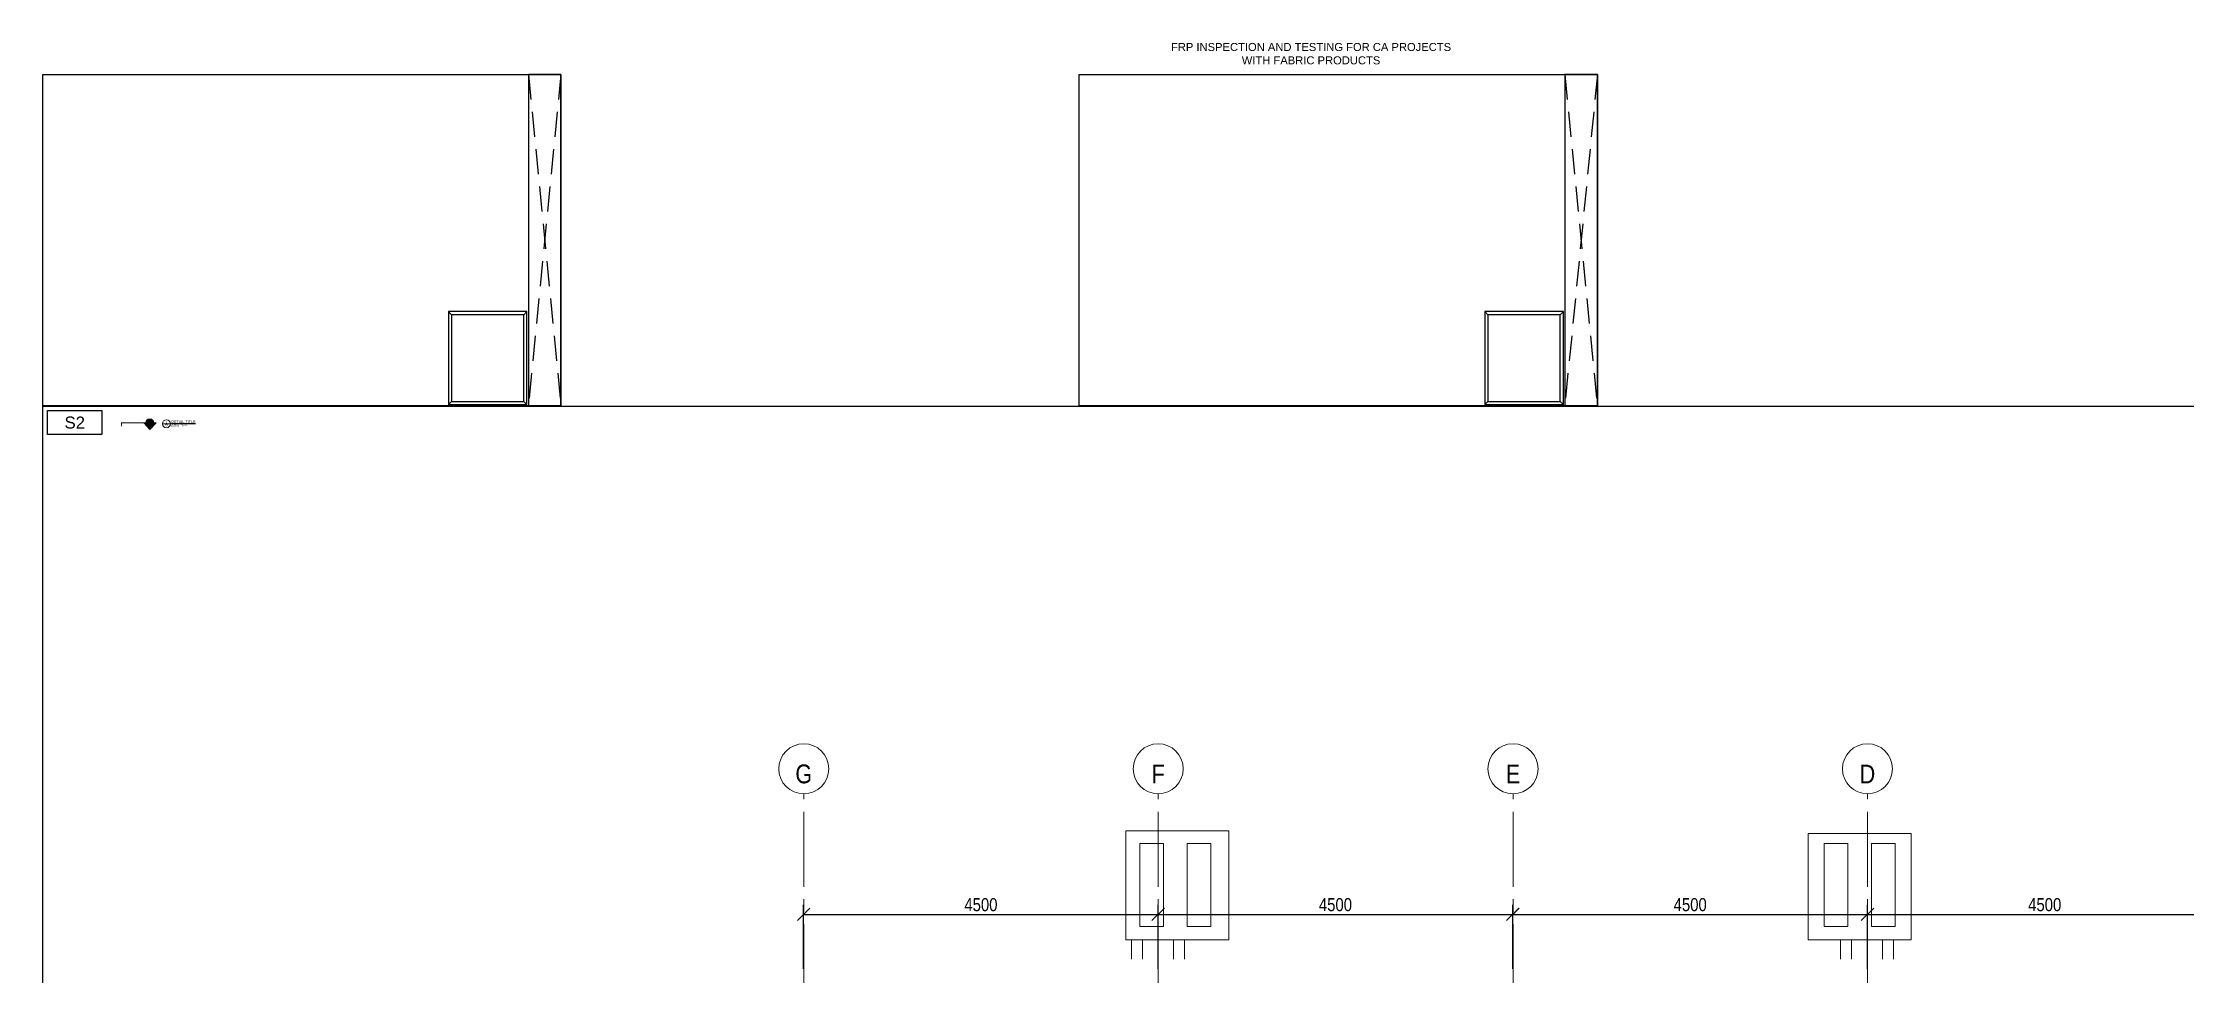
# Model space of a CAD drawing. Header units: inches. Extents: x 1159 to 5415, y 158 to 1829.
# Drawn here: x 3343 to 4415, y 1364 to 1829 of the extents above; entities that cross this region are included whole.
import ezdxf
from ezdxf.enums import TextEntityAlignment as Align

# ---------------------------------------------------------------- set-up
doc = ezdxf.new("R2010")
doc.units = ezdxf.units.IN
doc.header["$MEASUREMENT"] = 0
doc.header["$PDMODE"] = 3
doc.linetypes.add('CENTER2', pattern=[1.125, 0.75, -0.125, 0.125, -0.125])
doc.linetypes.add('HIDDEN', pattern=[0.375, 0.25, -0.125])
doc.layers.get('Defpoints').update_dxf_attribs({"color": 190})
for name, color, linetype, lineweight in [('S-GRID-IDEN', 1, 'Continuous', 9), ('STN-ANNO-TEXT', 3, 'Continuous', 20), ('STN-ANNO-TITL-TEXT', 7, 'Continuous', 25), ('STN-BACKGROUND', 8, 'Continuous', 9), ('STN-BEAM', 3, 'Continuous', 9), ('STN-DIM-2', 142, 'Continuous', 13), ('STN-FRP', 5, 'Continuous', 20), ('STN-GRID-ID', 6, 'Continuous', 20), ('STN-GRID-LINE', 10, 'CENTER2', 13), ('STN-HATCH', 253, 'Continuous', 9)]:
    doc.layers.add(name, color=color, linetype=linetype, lineweight=lineweight)
doc.layers.add('STN-VPORT', color=30, linetype='Continuous', plot=False)
doc.styles.add('16', font='swiss.ttf', dxfattribs={"height": 1})
doc.styles.add('64', font='swiss.ttf', dxfattribs={"height": 4})
doc.styles.add('96', font='swiss.ttf', dxfattribs={"height": 6})
doc.styles.add('Arial Narrow', font='ARIALN.TTF', dxfattribs={"height": 18.75})
doc.styles.add('Arial Narrow_1_50', font='ARIALN.TTF', dxfattribs={"height": 6})
doc.styles.add('DIMENSIONS', font='swiss.ttf')
doc.dimstyles.new('SSA_Dimension_Style_50', dxfattribs={"dimscale": 12, "dimtxt": 6.25, "dimasz": 0.520833, "dimexe": 0.390625, "dimexo": 0.260417, "dimgap": 0.130208, "dimtad": 1, "dimdec": 0, "dimlfac": 25.4, "dimzin": 0, "dimdsep": 46, "dimtxsty": 'Arial Narrow_1_50', "dimblk1": 'OBLIQUE', "dimblk2": 'OBLIQUE', "dimsah": 1, "dimcen": 0.09, "dimazin": 0, "dimtfac": 1, "dimtdec": 0, "dimtix": 1, "dimtmove": 0, "dimatfit": 3, "dimfxl": 1, "dimtvp": 1, "dimtolj": 1, "dimtzin": 0, "dimarcsym": 2})

# ---------------------------------------------------------------- blocks, each defined once
blk = doc.blocks.new('Stamp area')
at = {"layer": 'Defpoints'}
for p, q in [((-2.401, 2.852), (-2.501, 2.952)), ((-0.143, 2.852), (-0.043, 2.952)), ((-2.401, 0.142), (-2.501, 0.042)), ((-0.143, 0.142), (-0.043, 0.042))]:
    blk.add_line(p, q, dxfattribs=at)
for points in [[(-2.501, 0.042), (-0.043, 0.042), (-0.043, 2.952), (-2.501, 2.952)], [(-2.401, 0.142), (-0.143, 0.142), (-0.143, 2.852), (-2.401, 2.852)]]:
    blk.add_lwpolyline(points, close=True, dxfattribs=at)
blk = doc.blocks.new('*U125')
at = {"layer": 'STN-VPORT'}
for points in [[(3466.1, 1655.9), (3725.1, 1655.9), (3725.1, 1490.3), (3466.1, 1490.3)], [(3725.1, 1655.9), (3708.8, 1655.9), (3708.8, 1490.3), (3725.1, 1490.3)]]:
    blk.add_lwpolyline(points, close=True, dxfattribs=at)
at = {"layer": 'STN-VPORT', "linetype": 'HIDDEN', "ltscale": 50}
for points in [[(3708.8, 1655.9), (3725.1, 1490.3)], [(3725.1, 1655.9), (3708.8, 1490.3)]]:
    blk.add_lwpolyline(points, dxfattribs=at)
at = {"layer": 'STN-DIM-2', "xscale": 15.99010814684656, "yscale": 15.99010814684656, "zscale": 15.99010814684656}
blk.add_blockref('Stamp area', (3708.8, 1490.3), dxfattribs=at)
blk = doc.blocks.new('*U126')
at = {"layer": 'STN-VPORT'}
blk.add_lwpolyline([(3466.1, 2814.8), (5538.1, 2814.8), (5538.1, 1490.3), (3466.1, 1490.3)], close=True, dxfattribs=at)
blk = doc.blocks.new('*U67')
at = {"layer": 'STN-FRP', "true_color": 0xfefefe}
h = blk.add_hatch(color=7, dxfattribs=at)
h.dxf.hatch_style = 1
edge = h.paths.add_edge_path()
edge.add_arc((11.4, 0), 3, 0, 360)
at = {"layer": 'STN-HATCH', "ltscale": 100}
blk.add_hatch(color=256, dxfattribs=at).paths.add_polyline_path([(8.4, 0), (6.8, 0), (11.4, -4.9), (16.1, 0), (14.4, 0, -1)])
at = {"layer": 'STN-HATCH'}
h = blk.add_hatch(color=256, dxfattribs=at)
h.dxf.hatch_style = 1
h.paths.add_polyline_path([(-10.1, -2.7), (-9.4, -2.7), (-9.4, 0), (-10.1, 0)])
at = {"layer": 'STN-GRID-ID'}
for q in [(-10.1, 0), (14.4, 0)]:
    blk.add_line((8.4, 0), q, dxfattribs=at)
blk.add_lwpolyline([(8.4, 0), (6.8, 0), (11.4, -4.9), (16.1, 0), (14.4, 0, -1)], format="xyb", close=True, dxfattribs=at)
blk.add_circle((11.4, 0), 3, dxfattribs=at)
at = {"layer": 'STN-ANNO-TEXT', "ltscale": 2, "style": 'DIMENSIONS'}
for tag, p in [('1', (11.4, 1.1)), ('S1', (11.4, -1.1))]:
    blk.add_attdef(tag, text='', height=1.39, dxfattribs=at).set_placement(p, align=Align.MIDDLE_CENTER)
blk = doc.blocks.new('*U49')
at = {"layer": 'STN-GRID-ID'}
for p, q in [((-2, 0), (2, 0)), ((2, 0), (3.1, 0))]:
    blk.add_line(p, q, dxfattribs=at)
blk.add_circle((0, 0), 2, dxfattribs=at)
at = {"layer": 'STN-ANNO-TEXT', "style": 'DIMENSIONS'}
for tag, p in [('1', (0, 0.8)), ('S1', (0, -0.8))]:
    blk.add_attdef(tag, text='', height=1, dxfattribs=at).set_placement(p, align=Align.MIDDLE_CENTER)
blk.add_attdef('SCALE', text='', height=1, dxfattribs=at).set_placement((2.5, -0.5), align=Align.TOP_LEFT)
at = {"layer": 'STN-ANNO-TITL-TEXT', "style": 'DIMENSIONS'}
blk.add_attdef('%%UTITLE', text='', height=1.33, dxfattribs=at).set_placement((2.5, 0), align=Align.BOTTOM_LEFT)
blk = doc.blocks.new('A$C51f0ad66')
at = {"layer": 'STN-BACKGROUND'}
for points in [[(4089, 16070), (5397, 16070), (5397, 17454)], [(4089, 16070), (4089, 17454), (5397, 17454)], [(12751, 17420), (12751, 16070)], [(12751, 17420), (14059, 17420), (14059, 16070), (12751, 16070)], [(4267, 17293), (4568, 17293)], [(4267, 17293), (4267, 16239)], [(4568, 16239), (4568, 17293)], [(5169, 16239), (4868, 16239), (4868, 17293), (5169, 17293)], [(5169, 16239), (5169, 17293)], [(13254, 16239), (13254, 17293), (12954, 17293), (12954, 16239)], [(13856, 16239), (13555, 16239), (13555, 17293), (13856, 17293)], [(13856, 16239), (13856, 17293)], [(4161, 15824), (4161, 16070)], [(4568, 16239), (4267, 16239)], [(4301, 15824), (4301, 16070)], [(4695, 15824), (4695, 16070)], [(4834, 15824), (4834, 16070)], [(13254, 16239), (12954, 16239)], [(13161, 15824), (13161, 16070)], [(13301, 15824), (13301, 16070)], [(13695, 15824), (13695, 16070)], [(13834, 15824), (13834, 16070)]]:
    blk.add_lwpolyline(points, dxfattribs=at)
blk = doc.blocks.new('Grid - SSA_Grid-Tag 2-546602-01-1400-FIRST FLOOR PLAN - BLOCK A')
at = {"layer": 'S-GRID-IDEN'}
blk.add_circle((0, 0), 0.25, dxfattribs=at)
blk = doc.blocks.new('_OBLIQUE')
at = {"color": 0, "linetype": 'ByBlock'}
blk.add_line((-0.5, -0.5), (0.5, 0.5), dxfattribs=at)
blk = doc.blocks.new('*D168')
at = {"layer": 'Defpoints', "color": 0, "transparency": 16777216}
for p in [(3900.9, 1394), (3723.7, 1363.6), (3900.9, 1363.6)]:
    blk.add_point(p, dxfattribs=at)
at = {"layer": 'STN-DIM-2', "color": 0, "lineweight": -2, "transparency": 16777216}
for p, q in [((3723.7, 1366.8), (3723.7, 1398.7)), ((3723.7, 1394), (3900.9, 1394)), ((3900.9, 1366.8), (3900.9, 1398.7))]:
    blk.add_line(p, q, dxfattribs=at)
at = {"layer": 'STN-DIM-2', "color": 0, "lineweight": -2, "transparency": 16777216, "xscale": 6.249999999999998, "yscale": 6.249999999999998, "zscale": 6.249999999999998, "rotation": 180}
blk.add_blockref('_OBLIQUE', (3723.7, 1394), dxfattribs=at)
at = {"layer": 'STN-DIM-2', "color": 0, "lineweight": -2, "transparency": 16777216, "xscale": 6.249999999999998, "yscale": 6.249999999999998, "zscale": 6.249999999999998}
blk.add_blockref('_OBLIQUE', (3900.9, 1394), dxfattribs=at)
at = {"layer": 'STN-DIM-2', "color": 0, "transparency": 16777216, "insert": (3812.3, 1398.8), "char_height": 6, "attachment_point": 5, "style": 'Arial Narrow_1_50'}
blk.add_mtext('\\A1;{\\H1.08333x;4500}', dxfattribs=at)
blk = doc.blocks.new('*D160')
at = {"layer": 'Defpoints', "color": 0, "transparency": 16777216}
for p in [(4078.1, 1394), (3900.9, 1363.6), (4078.1, 1363.6)]:
    blk.add_point(p, dxfattribs=at)
at = {"layer": 'STN-DIM-2', "color": 0, "lineweight": -2, "transparency": 16777216}
for p, q in [((3900.9, 1366.8), (3900.9, 1398.7)), ((3900.9, 1394), (4078.1, 1394)), ((4078.1, 1366.8), (4078.1, 1398.7))]:
    blk.add_line(p, q, dxfattribs=at)
at = {"layer": 'STN-DIM-2', "color": 0, "lineweight": -2, "transparency": 16777216, "xscale": 6.249999999999998, "yscale": 6.249999999999998, "zscale": 6.249999999999998, "rotation": 180}
blk.add_blockref('_OBLIQUE', (3900.9, 1394), dxfattribs=at)
at = {"layer": 'STN-DIM-2', "color": 0, "lineweight": -2, "transparency": 16777216, "xscale": 6.249999999999998, "yscale": 6.249999999999998, "zscale": 6.249999999999998}
blk.add_blockref('_OBLIQUE', (4078.1, 1394), dxfattribs=at)
at = {"layer": 'STN-DIM-2', "color": 0, "transparency": 16777216, "insert": (3989.5, 1398.8), "char_height": 6, "attachment_point": 5, "style": 'Arial Narrow_1_50'}
blk.add_mtext('\\A1;{\\H1.08333x;4500}', dxfattribs=at)
blk = doc.blocks.new('*D161')
at = {"layer": 'Defpoints', "color": 0, "transparency": 16777216}
for p in [(4255.4, 1394), (4078.2, 1363.6), (4255.4, 1363.6)]:
    blk.add_point(p, dxfattribs=at)
at = {"layer": 'STN-DIM-2', "color": 0, "lineweight": -2, "transparency": 16777216}
for p, q in [((4078.2, 1366.8), (4078.2, 1398.7)), ((4078.2, 1394), (4255.4, 1394)), ((4255.4, 1366.8), (4255.4, 1398.7))]:
    blk.add_line(p, q, dxfattribs=at)
at = {"layer": 'STN-DIM-2', "color": 0, "lineweight": -2, "transparency": 16777216, "xscale": 6.249999999999998, "yscale": 6.249999999999998, "zscale": 6.249999999999998, "rotation": 180}
blk.add_blockref('_OBLIQUE', (4078.2, 1394), dxfattribs=at)
at = {"layer": 'STN-DIM-2', "color": 0, "lineweight": -2, "transparency": 16777216, "xscale": 6.249999999999998, "yscale": 6.249999999999998, "zscale": 6.249999999999998}
blk.add_blockref('_OBLIQUE', (4255.4, 1394), dxfattribs=at)
at = {"layer": 'STN-DIM-2', "color": 0, "transparency": 16777216, "insert": (4166.8, 1398.8), "char_height": 6, "attachment_point": 5, "style": 'Arial Narrow_1_50'}
blk.add_mtext('\\A1;{\\H1.08333x;4500}', dxfattribs=at)
blk = doc.blocks.new('*D162')
at = {"layer": 'Defpoints', "color": 0, "transparency": 16777216}
for p in [(4432.6, 1394), (4255.4, 1363.6), (4432.6, 1363.6)]:
    blk.add_point(p, dxfattribs=at)
at = {"layer": 'STN-DIM-2', "color": 0, "lineweight": -2, "transparency": 16777216}
for p, q in [((4255.4, 1366.8), (4255.4, 1398.7)), ((4255.4, 1394), (4432.6, 1394)), ((4432.6, 1366.8), (4432.6, 1398.7))]:
    blk.add_line(p, q, dxfattribs=at)
at = {"layer": 'STN-DIM-2', "color": 0, "lineweight": -2, "transparency": 16777216, "xscale": 6.249999999999998, "yscale": 6.249999999999998, "zscale": 6.249999999999998, "rotation": 180}
blk.add_blockref('_OBLIQUE', (4255.4, 1394), dxfattribs=at)
at = {"layer": 'STN-DIM-2', "color": 0, "lineweight": -2, "transparency": 16777216, "xscale": 6.249999999999998, "yscale": 6.249999999999998, "zscale": 6.249999999999998}
blk.add_blockref('_OBLIQUE', (4432.6, 1394), dxfattribs=at)
at = {"layer": 'STN-DIM-2', "color": 0, "transparency": 16777216, "insert": (4344, 1398.8), "char_height": 6, "attachment_point": 5, "style": 'Arial Narrow_1_50'}
blk.add_mtext('\\A1;{\\H1.08333x;4500}', dxfattribs=at)

msp = doc.modelspace()

# ---------------------------------------------------------------- linework, layer by layer
at = {"layer": 'STN-GRID-LINE', "ltscale": 50}
for points in [[(3723.748, 620.301), (3723.748, 1454.255)], [(3900.913, 620.301), (3900.913, 1454.255)], [(4078.245, 620.301), (4078.245, 1454.255)], [(4255.411, 620.301), (4255.411, 1454.255)]]:
    msp.add_lwpolyline(points, dxfattribs=at)

# ---------------------------------------------------------------- block references
at = {"xscale": 0.6666666666666666, "yscale": 0.6666666666666666, "zscale": 0.6666666666666666}
msp.add_blockref('*U67', (3389.321, 1639.603), dxfattribs=at).add_auto_attribs({'S1': 'S2', '1': '1'})
msp.add_blockref('*U49', (3405.227, 1639.127)).add_auto_attribs({'1': '1', 'S1': 'S2', 'SCALE': '(NTS) - TYP.', '%%UTITLE': '%%UDETAIL TITLE'})
at = {"xscale": 49.99999999999996, "yscale": 49.99999999999996, "zscale": 49.99999999999996}
for p in [(3723.748, 1466.755), (3900.913, 1466.755), (4078.245, 1466.755), (4255.411, 1466.755)]:
    msp.add_blockref('Grid - SSA_Grid-Tag 2-546602-01-1400-FIRST FLOOR PLAN - BLOCK A', p, dxfattribs=at)
at = {"layer": 'STN-FRP', "xscale": 0.039370085923711, "yscale": 0.039370085923711, "zscale": 0.039370085923711}
msp.add_blockref('A$C51f0ad66', (3723.748, 748.633), dxfattribs=at)
at = {"layer": 'STN-VPORT'}
for name, p in [('*U125', (-122.68, 157.723)), ('*U125', (395.32, 157.723)), ('*U126', (-122.68, -1166.806))]:
    msp.add_blockref(name, p, dxfattribs=at)

# ---------------------------------------------------------------- texts
at = {"layer": 'S-GRID-IDEN', "char_height": 9.375, "width": 6.25233, "attachment_point": 5, "style": 'Arial Narrow'}
for s, insert in [('G', (3723.748, 1464.105)), ('F', (3900.913, 1464.105)), ('E', (4078.245, 1464.105)), ('D', (4255.411, 1464.105))]:
    msp.add_mtext(s, dxfattribs=dict(at, insert=insert))
at = {"layer": 'STN-ANNO-TEXT', "insert": (3977.302, 1824.04), "char_height": 4, "width": 134.3455, "attachment_point": 5, "style": '64'}
msp.add_mtext('\\A1;\\pxa0.33333;FRP INSPECTION AND TESTING FOR CA PROJECTS \\PWITH FABRIC PRODUCTS', dxfattribs=at)
at = {"layer": 'STN-BEAM', "insert": (3431.146, 1648.027), "char_height": 0.0000125, "width": 0.0000654, "attachment_point": 1, "style": '16'}
msp.add_mtext('Title ID2', dxfattribs=at)
at = {"layer": 'STN-VPORT', "insert": (3359.401, 1639.711), "char_height": 6, "width": 21.1366, "attachment_point": 5, "style": '96', "bg_fill": 16, "box_fill_scale": 1.5, "bg_fill_color": 256, "bg_fill_transparency": 0}
msp.add_mtext('S2', dxfattribs=at)

# ---------------------------------------------------------------- dimensions: what is measured, and where the dimension line sits
at = {"layer": 'STN-DIM-2'}
for base, p1, p2, picture, middle in [((3900.913, 1393.964), (3723.748, 1363.629), (3900.913, 1363.629), '*D168', (3812.33, 1398.845)), ((4078.079, 1393.964), (3900.913, 1363.629), (4078.079, 1363.629), '*D160', (3989.496, 1398.845)), ((4255.411, 1393.964), (4078.245, 1363.629), (4255.411, 1363.629), '*D161', (4166.828, 1398.845)), ((4432.576, 1393.964), (4255.411, 1363.629), (4432.576, 1363.629), '*D162', (4343.993, 1398.845))]:
    dim = msp.add_linear_dim(base=base, p1=p1, p2=p2, text='{\\H1.08333x;<>}', dimstyle='SSA_Dimension_Style_50', override={"dimtxt": 6, "dimpost": '<>'}, dxfattribs=at)
    dim.commit()
    dim.dimension.update_dxf_attribs({"geometry": picture, "text_midpoint": middle})

doc.saveas('drawing.dxf')
